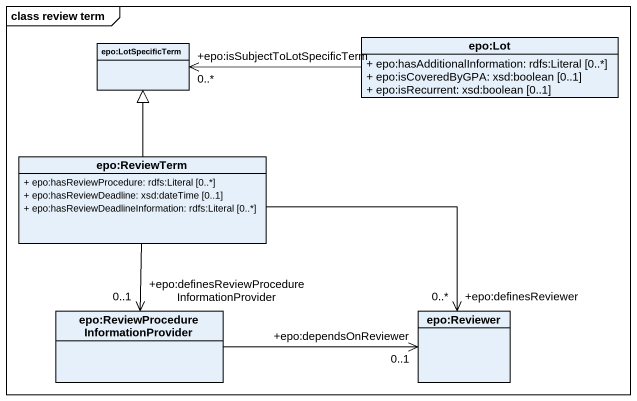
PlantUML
@startuml
mainframe class review term
hide circle
hide empty members
skinparam classAttributeIconSize 0
class "epo:LotSpecificTerm" as epo_LotSpecificTerm
class "epo:Lot" as epo_Lot {
  + epo:hasAdditionalInformation: rdfs:Literal [0..*]
  + epo:isCoveredByGPA: xsd:boolean [0..1]
  + epo:isRecurrent: xsd:boolean [0..1]
}
class "epo:ReviewTerm" as epo_ReviewTerm {
  + epo:hasReviewProcedure: rdfs:Literal [0..*]
  + epo:hasReviewDeadline: xsd:dateTime [0..1]
  + epo:hasReviewDeadlineInformation: rdfs:Literal [0..*]
}
class "epo:ReviewProcedureInformationProvider" as epo_ReviewProcedureInformati
class "epo:Reviewer" as epo_Reviewer
epo_Lot -left-> "+epo:isSubjectToLotSpecificTerm\n0..*" epo_LotSpecificTerm
epo_ReviewTerm -up-|> epo_LotSpecificTerm
epo_ReviewTerm --> "+epo:definesReviewProcedureInformationProvider\n0..1" epo_ReviewProcedureInformati
epo_ReviewTerm -right-> "+epo:definesReviewer\n0..*" epo_Reviewer
epo_ReviewProcedureInformati -right-> "+epo:dependsOnReviewer\n0..1" epo_Reviewer
@enduml
